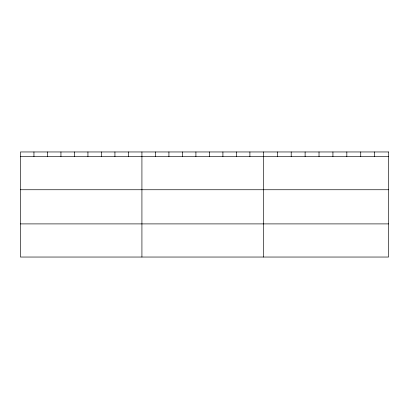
<?xml version="1.0" encoding="UTF-8"?>
<svg xmlns="http://www.w3.org/2000/svg" width="409" height="409" viewBox="0 0 409 409"><rect width="100%" height="100%" fill="white"/><g stroke="black" fill="none" stroke-linecap="round" stroke-linejoin="round"><path stroke-width="0.61" d="M20.45 156.596L388.55 156.596M20.45 189.745L388.55 189.745M20.45 223.897L388.55 223.897M374.644 151.959L374.644 156.596M360.738 151.959L360.738 156.596M346.832 151.959L346.832 156.596M332.926 151.959L332.926 156.596M319.02 151.959L319.02 156.596M305.114 151.959L305.114 156.596M291.208 151.959L291.208 156.596M277.302 151.959L277.302 156.596M263.396 151.959L263.396 257.041M249.899 151.959L249.899 156.596M236.402 151.959L236.402 156.596M222.905 151.959L222.905 156.596M209.408 151.959L209.408 156.596M195.911 151.959L195.911 156.596M182.414 151.959L182.414 156.596M168.917 151.959L168.917 156.596M155.42 151.959L155.42 156.596M141.923 151.959L141.923 257.041M128.426 151.959L128.426 156.596M114.929 151.959L114.929 156.596M101.432 151.959L101.432 156.596M87.935 151.959L87.935 156.596M74.438 151.959L74.438 156.596M60.941 151.959L60.941 156.596M47.444 151.959L47.444 156.596M33.947 151.959L33.947 156.596M388.55 151.959L20.45 151.959L20.45 257.041L388.55 257.041L388.55 151.959"/></g></svg>
